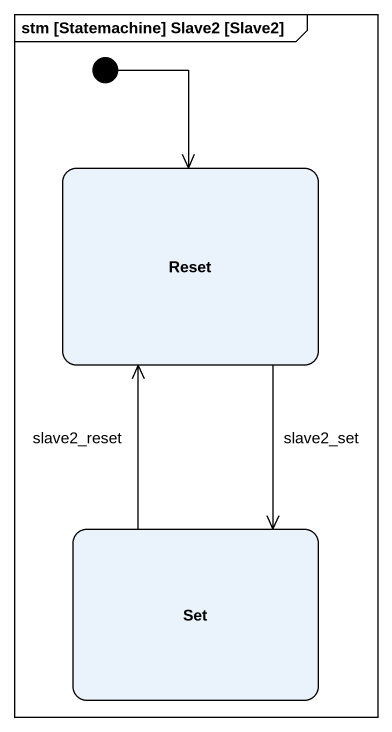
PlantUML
@startuml
mainframe stm [Statemachine] Slave2 [Slave2]
hide empty description
state Reset
state "Set" as Set_
[*] --> Reset
Reset --> Set_ : slave2_set
Set_ -up-> Reset : slave2_reset
@enduml
